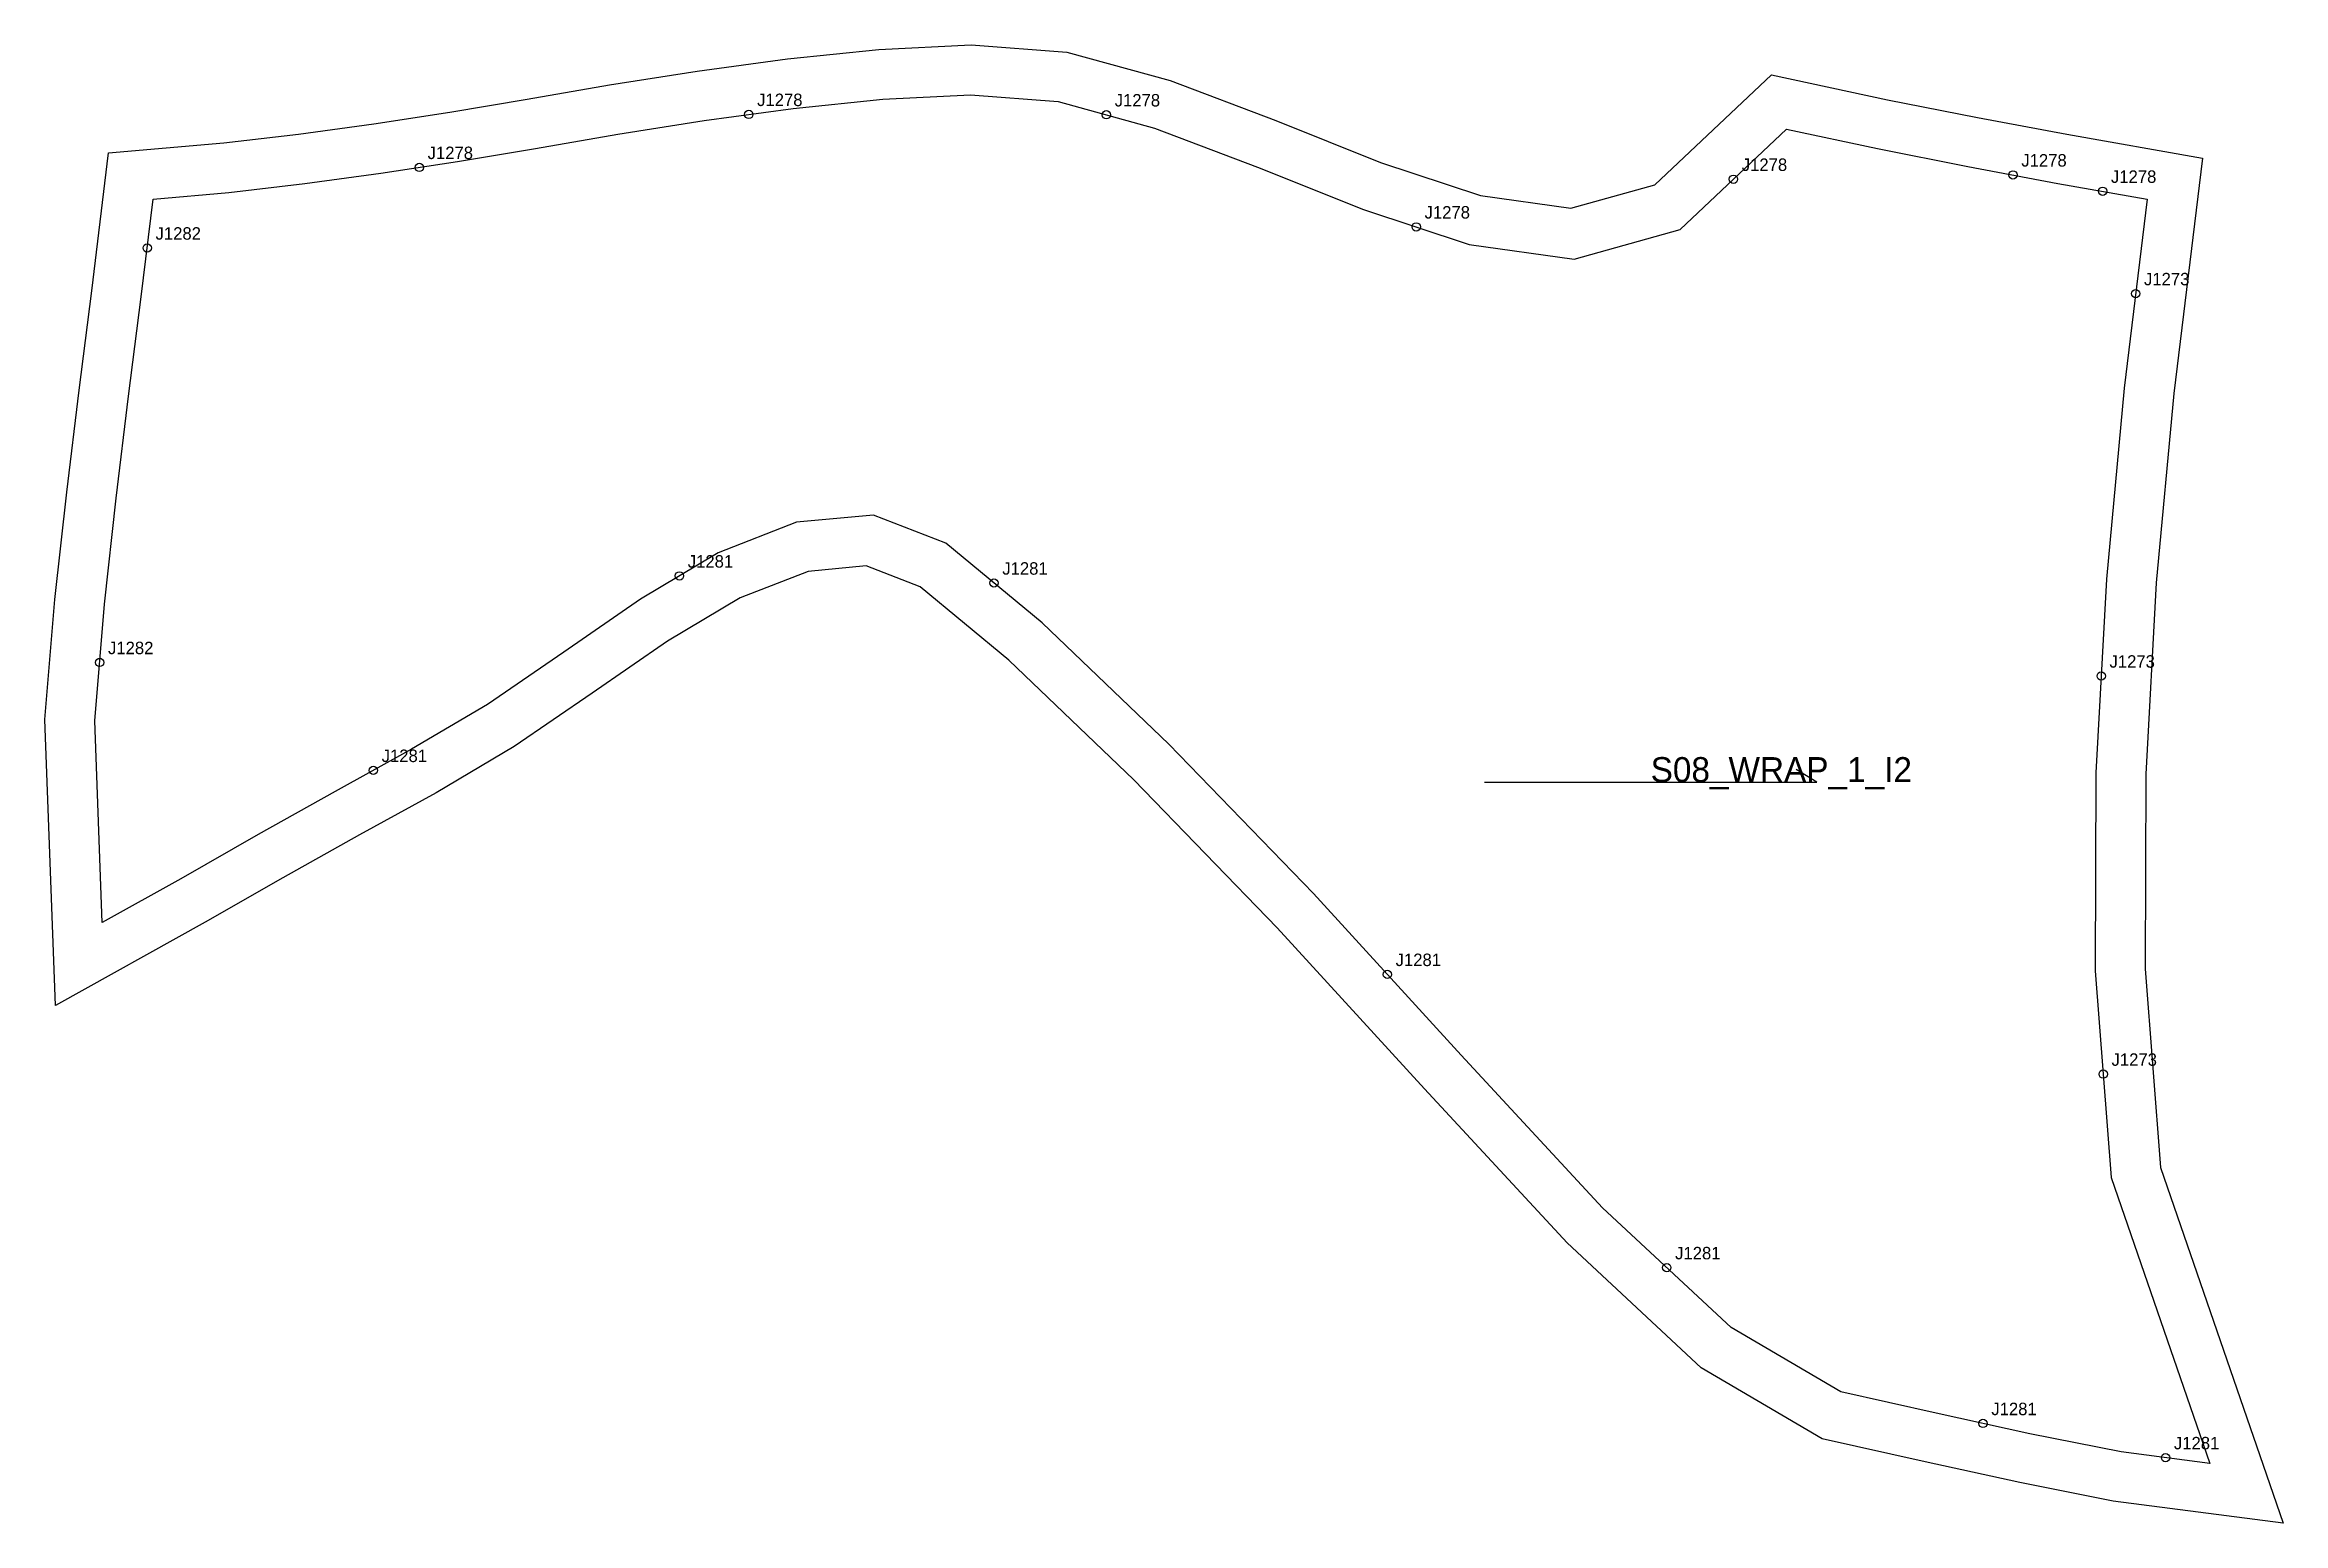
# Model space of a CAD drawing. Header units: millimetres. Extents: x -26 to 513, y -318 to 37.
import ezdxf

# ---------------------------------------------------------------- set-up
doc = ezdxf.new("R2010")
doc.units = ezdxf.units.MM
for name, color, linetype in [('CUT', 1, 'Continuous'), ('GRAIN', 3, 'Continuous'), ('LABEL', 7, 'Continuous'), ('NOTCH', 2, 'Continuous'), ('SEW', 5, 'Continuous')]:
    doc.layers.add(name, color=color, linetype=linetype)

msp = doc.modelspace()

# ---------------------------------------------------------------- linework, layer by layer
at = {"layer": 'CUT'}
msp.add_lwpolyline([(-10.73, 11.12), (17.02, 13.51), (34.98, 15.6), (53.1, 18.08), (71.34, 20.86), (89.98, 24.01), (109.84, 27.47), (130.88, 30.79), (152.61, 33.72), (174.63, 35.98), (196.86, 37.1), (219.85, 35.33), (244.68, 28.5), (270.11, 18.86), (295.32, 8.79), (319.41, 0.84), (341.14, -2.21), (361.39, 3.44), (389.42, 29.89), (417.35, 23.9), (438.98, 19.63), (460.51, 15.58), (493.14, 9.85), (486.22, -46.77), (482.01, -92.31), (479.47, -138.34), (479.33, -185.13), (483.02, -232.89), (512.57, -318.46), (471.66, -313.18), (449.15, -308.7), (426.44, -303.72), (401.64, -298.2), (372.51, -281.09), (340.24, -251.06), (305.9, -214.03), (270.48, -175.26), (235.94, -139.64), (205.92, -110.88), (184.59, -93.26), (171.6, -88.24), (157.58, -89.54), (141.24, -95.91), (123.79, -106.3), (105.62, -118.85), (86.88, -131.66), (68.1, -142.77), (49.63, -152.94), (31.2, -163.28), (12.54, -173.93), (-23.54, -193.98), (-26.1, -125.18), (-23.64, -96.29), (-20.81, -70.52), (-17.82, -45.95), (-14.79, -22.05), (-10.73, 11.12)], close=True, dxfattribs=at)
at = {"layer": 'GRAIN'}
for p, q in [((400.34, -140.22), (395.34, -137.22)), ((320.34, -140.22), (400.34, -140.22))]:
    msp.add_line(p, q, dxfattribs=at)
at = {"layer": 'NOTCH'}
for centre in [(143.32, 20.36), (229.37, 20.26), (64.03, 7.61), (380.27, 4.76), (447.54, 5.81), (469.11, 1.89), (-1.44, -11.77), (303.94, -6.69), (477.06, -22.75), (126.63, -90.64), (202.32, -92.34), (-12.88, -111.46), (468.76, -114.71), (52.97, -137.4), (296.97, -186.47), (469.25, -210.46), (364.23, -257), (440.32, -294.48), (484.26, -302.7)]:
    msp.add_circle(centre, 1, dxfattribs=at)
at = {"layer": 'SEW'}
msp.add_lwpolyline([(0, 0), (18.23, 1.57), (36.49, 3.7), (54.81, 6.21), (73.24, 9.01), (92.01, 12.19), (111.81, 15.63), (132.61, 18.92), (154.02, 21.8), (175.54, 24.01), (196.7, 25.08), (217.78, 23.45), (240.96, 17.08), (265.76, 7.67), (291.21, -2.49), (316.67, -10.9), (341.95, -14.45), (367.47, -7.32), (393.07, 16.84), (414.93, 12.15), (436.71, 7.85), (458.36, 3.77), (479.85, 0), (474.28, -45.49), (470.04, -91.43), (467.48, -137.99), (467.33, -185.58), (471.17, -235.35), (494.91, -304.08), (473.6, -301.33), (451.6, -296.95), (429.03, -292), (406.09, -286.9), (379.72, -271.41), (348.74, -242.58), (314.73, -205.9), (279.22, -167.03), (244.4, -131.13), (213.9, -101.91), (190.73, -82.77), (173.3, -76.04), (154.8, -77.75), (135.96, -85.08), (117.3, -96.19), (98.82, -108.96), (80.43, -121.53), (62.15, -132.34), (43.8, -142.45), (25.29, -152.84), (6.65, -163.47), (-12.28, -173.99), (-14.08, -125.47), (-11.69, -97.45), (-8.89, -71.9), (-5.91, -47.42), (-2.89, -23.54)], close=True, dxfattribs=at)

# ---------------------------------------------------------------- texts
at = {"layer": 'LABEL'}
for s, height, p in [('J1278', 3, (145.32, 22.36)), ('J1278', 3, (231.37, 22.26)), ('J1278', 3, (66.03, 9.61)), ('J1278', 3, (449.54, 7.81)), ('J1278', 3, (382.27, 6.76)), ('J1278', 3, (471.11, 3.89)), ('J1278', 3, (305.94, -4.69)), ('J1282', 3, (0.56, -9.77)), ('J1273', 3, (479.06, -20.75)), ('J1281', 3, (128.63, -88.64)), ('J1281', 3, (204.32, -90.34)), ('J1282', 3, (-10.88, -109.46)), ('J1273', 3, (470.76, -112.71)), ('J1281', 3, (54.97, -135.4)), ('S08_WRAP_1_I2', 6, (360.34, -140.22)), ('J1281', 3, (298.97, -184.47)), ('J1273', 3, (471.25, -208.46)), ('J1281', 3, (366.23, -255)), ('J1281', 3, (442.32, -292.48)), ('J1281', 3, (486.26, -300.7))]:
    msp.add_text(s, height=height, dxfattribs=at).set_placement(p)

doc.saveas('drawing.dxf')
